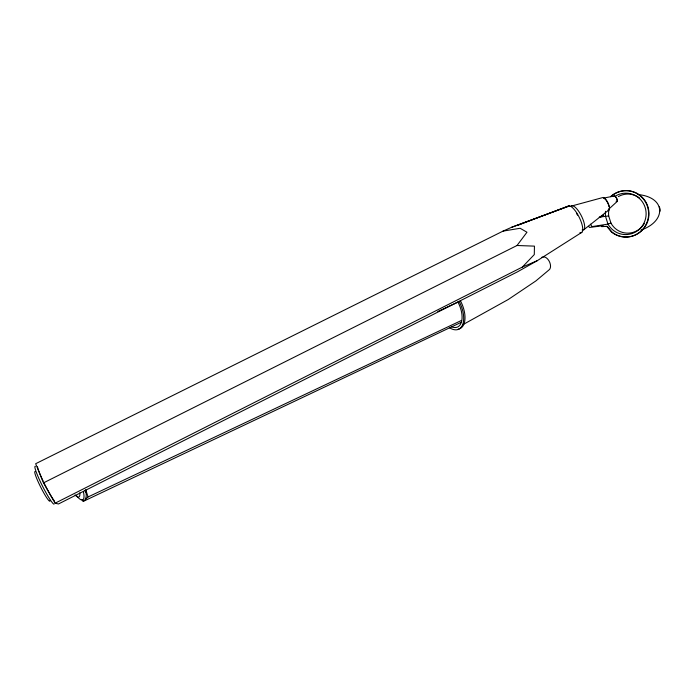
<?xml version="1.0" encoding="UTF-8"?>
<svg xmlns="http://www.w3.org/2000/svg" width="695" height="695" viewBox="0 0 695 695"><rect width="100%" height="100%" fill="white"/><g stroke="black" fill="none" stroke-linecap="round" stroke-linejoin="round"><path stroke-width="1.04" d="M43.49 482.877L517.019 245.5L526.966 232.234L520.129 228.273L503.032 231.114L35.662 463.721L43.49 482.877L55.053 503.223L58.484 503.971L517.61 271.771L537.183 260.729L581.854 232.321M55.053 503.223L522.327 267.08L534.29 254.587L534.446 246.134L517.019 245.5M81.984 499.67L83.218 501.408L88.065 496.96L461.558 320.404M608.69 209.23L617.143 201.498M583.87 229.697L609.029 209.855M599.742 217.431L603.607 215.05L600.15 217.37M462.774 324.721L508.253 299.51L535.871 280.936L548.998 269.929A7.159 4.283 65 0 0 549.788 262.484A7.159 4.283 65 0 0 543.846 256.907L541.805 257.263M461.411 322.228L83.218 501.408M522.327 267.08L537.183 260.729M437.789 311.482L458.457 301.917M640.903 230.097C666.514 221.384 666.297 197.258 637.932 194.522M503.032 231.114L511.581 227.3L569.596 205.842L511.581 227.3M518.062 225.197L567.711 206.25A14.899 4.804 63.4 0 1 579.717 218.343A14.899 4.804 63.4 0 1 579.925 232.617M605.545 211.271A20.711 20.364 -83.6 0 0 605.51 216.327L607.925 223.964L610.957 223.13A19.556 19.234 -83 0 0 644.404 223.399M614.589 195.947L603.564 198.101A6.264 2.181 63.4 0 1 606.075 200.221M607.265 226.405L601.566 226.561L607.265 226.405L611.895 231.974A23.196 22.813 -83.4 0 0 643.162 229.228A23.196 22.813 -83.4 0 0 642.293 197.354A23.196 22.813 -83.4 0 0 610.931 196.607M603.138 225.693L589.699 227.439A4.274 0.912 72 0 1 588.674 226.327M607.951 224.111L592.375 226.553A4.274 1.06 71.9 0 1 590.594 224.19M599.22 217.153L608.681 215.919A19.556 19.234 -83 0 1 609.28 208.352M606.857 226.474L611.496 232.043A23.222 22.839 -83.6 0 0 642.797 229.298A23.222 22.839 -83.6 0 0 641.928 197.389A23.222 22.839 -83.6 0 0 610.531 196.642M85.754 489.749L88.065 496.96M608.681 215.919L610.957 223.13M576.45 213.382A13.457 4.344 63.4 0 1 577.536 215.155M659.251 206.797A6.985 6.907 -71.7 0 1 660.042 211.219M615.761 195.868A20.711 20.364 -83.6 0 1 643.527 203.704A20.711 20.364 -83.6 0 1 635.647 231.939A20.711 20.364 -83.6 0 1 607.925 223.964M618.368 196.598A19.556 19.234 -83 0 1 639.721 198.214M50.049 500.296A16.611 1.859 63.2 0 1 41.448 488.594A16.611 1.859 63.2 0 1 35.158 471.557M54.019 504.196A21.215 2.337 63.2 0 1 41.613 484.337A21.215 2.337 63.2 0 1 35.428 466.319M54.644 501.26A21.206 2.294 63.2 0 1 44.098 483.06M43.194 481.201A21.206 2.294 63.2 0 1 37.478 466.762M606.518 200.829A6.264 2.181 63.4 0 1 608.985 206.545M613.946 196.546A3.127 1.112 63.4 0 1 615.631 196.72A3.127 1.112 63.4 0 1 617.351 200.455A3.127 1.112 63.4 0 1 616.1 201.246M582.123 229.976A13.457 4.37 63.4 0 0 581.967 217.066A13.457 4.37 63.4 0 0 571.099 206.163L602.374 197.667A6.976 2.424 63.4 0 1 608.16 203.253A6.976 2.424 63.4 0 1 608.064 210.038M614.293 196.303A2.823 1.008 63.4 0 1 616.665 198.553A2.823 1.008 63.4 0 1 616.604 201.315M85.138 490.201A18.4 4.943 65.3 0 1 85.511 492.321M460.377 300.666A22.909 12.162 65.1 0 1 458.214 329.143M459.065 301.265A22.926 12.154 65.1 0 1 462.74 324.426A22.926 12.154 65.1 0 1 449.361 327.649M457.953 302.064A20.442 10.833 65.1 0 1 461.558 321.672A20.442 10.833 65.1 0 1 451.333 326.685M79.777 492.859A15.333 4.074 65.3 0 1 75.025 494.901M83.435 491.825A19.573 5.23 65.3 0 1 76.615 495.804M85.667 490.774A19.556 5.256 65.3 0 1 85.329 498.61"/></g></svg>
